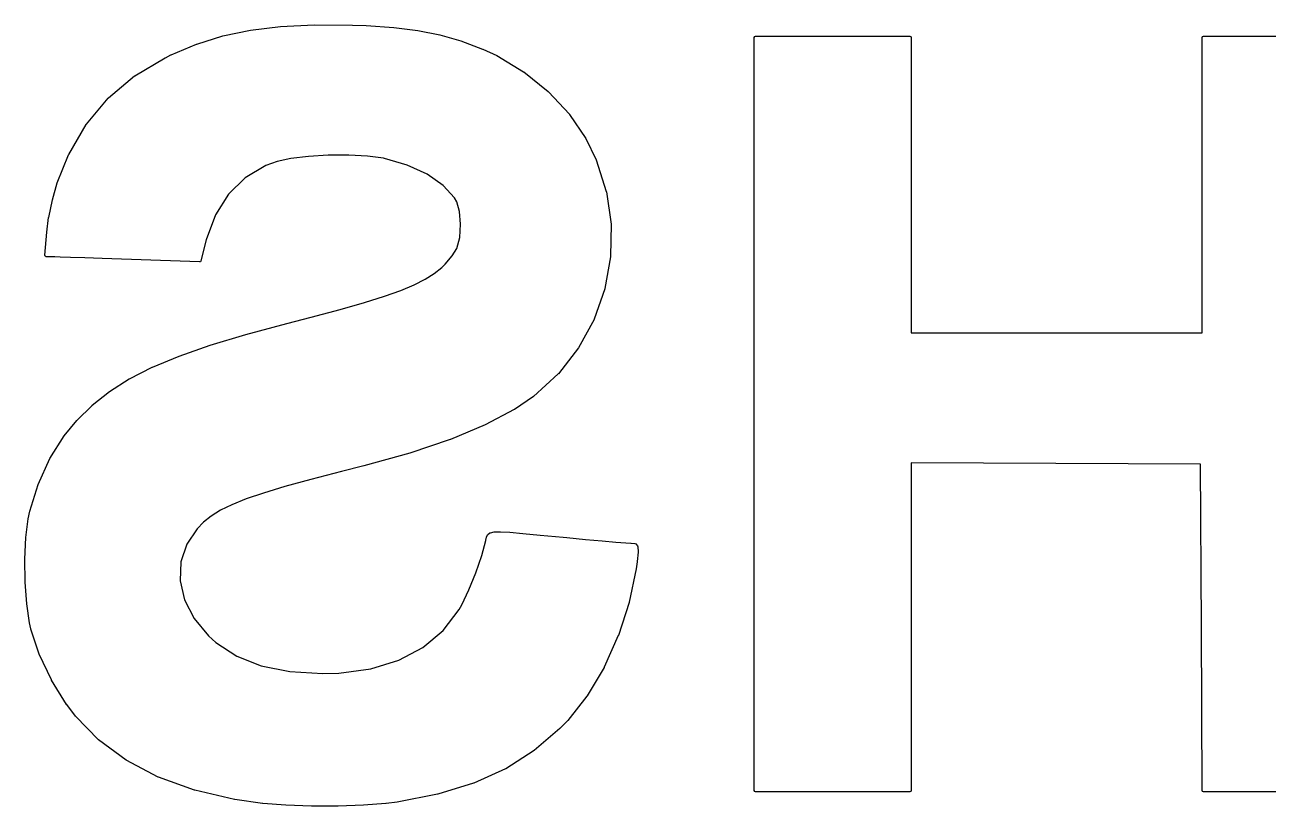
# Model space of a CAD drawing. Extents: x 123.7 to 175.4, y -115.3 to -87.
# Drawn here: x 124.16 to 133.67, y -108.1 to -102.12 of the extents above; entities that cross this region are included whole.
import ezdxf

# ---------------------------------------------------------------- set-up
doc = ezdxf.new("R2010")
doc.units = 0
doc.layers.add('BLACK', color=7, linetype='CONTINUOUS')

msp = doc.modelspace()

# ---------------------------------------------------------------- linework, layer by layer
at = {"layer": 'BLACK', "linetype": 'CONTINUOUS'}
for p, q in [((126.112902, -102.134998), (126.369595, -102.123012)), ((126.369595, -102.123012), (126.370134, -102.123001)), ((126.370134, -102.123001), (126.662282, -102.125134)), ((126.662282, -102.125134), (126.662557, -102.12514)), ((126.662557, -102.12514), (126.768445, -102.128832)), ((125.472156, -102.270175), (125.670994, -102.207401)), ((125.670994, -102.207401), (125.671935, -102.207154)), ((125.671935, -102.207154), (125.881974, -102.162714)), ((125.881974, -102.162714), (125.882853, -102.162568)), ((125.882853, -102.162568), (126.112177, -102.135058)), ((126.112177, -102.135058), (126.112902, -102.134998)), ((126.768445, -102.128832), (126.768738, -102.128847)), ((126.768738, -102.128847), (126.979952, -102.142421)), ((126.979952, -102.142421), (126.980537, -102.142475)), ((126.980537, -102.142475), (127.163375, -102.165055)), ((127.163375, -102.165055), (127.164139, -102.16518)), ((127.164139, -102.16518), (127.330088, -102.198882)), ((127.330088, -102.198882), (127.330904, -102.199084)), ((127.330904, -102.199084), (127.491452, -102.246021)), ((129.736786, -102.219821), (129.739715, -102.21275)), ((129.736786, -107.980179), (129.736786, -102.219821)), ((129.739715, -102.21275), (129.746786, -102.209821)), ((129.746786, -102.209821), (130.926072, -102.209821)), ((130.926072, -102.209821), (130.933143, -102.21275)), ((130.933143, -102.21275), (130.936072, -102.219821)), ((130.936072, -102.219821), (130.936072, -104.477679)), ((133.16125, -102.219821), (133.164179, -102.21275)), ((133.16125, -104.477679), (133.16125, -102.219821)), ((133.164179, -102.21275), (133.17125, -102.209821)), ((133.17125, -102.209821), (134.350536, -102.209821)), ((125.275558, -102.353011), (125.471282, -102.270496)), ((125.471282, -102.270496), (125.472156, -102.270175)), ((127.491452, -102.246021), (127.492147, -102.246252)), ((127.492147, -102.246252), (127.65878, -102.308538)), ((127.65878, -102.308538), (127.659434, -102.308809)), ((127.659434, -102.308809), (127.767225, -102.358049)), ((124.997598, -102.512708), (125.2312, -102.374418)), ((125.2312, -102.374418), (125.231952, -102.374015)), ((125.231952, -102.374015), (125.275101, -102.353218)), ((125.275101, -102.353218), (125.275558, -102.353011)), ((127.767225, -102.358049), (127.768229, -102.358579)), ((127.768229, -102.358579), (127.9725, -102.481598)), ((127.9725, -102.481598), (127.973629, -102.482389)), ((127.973629, -102.482389), (128.160759, -102.633728)), ((124.796181, -102.682307), (124.996247, -102.513667)), ((124.996247, -102.513667), (124.997598, -102.512708)), ((124.628, -102.883018), (124.794957, -102.683535)), ((124.794957, -102.683535), (124.796181, -102.682307)), ((128.160759, -102.633728), (128.161771, -102.634668)), ((128.161771, -102.634668), (128.322416, -102.806242)), ((124.492751, -103.115226), (124.627025, -102.884408)), ((124.627025, -102.884408), (124.628, -102.883018)), ((128.322416, -102.806242), (128.323388, -102.807458)), ((128.323388, -102.807458), (128.448202, -102.99118)), ((128.448202, -102.99118), (128.448943, -102.992466)), ((128.448943, -102.992466), (128.527219, -103.155283)), ((124.405398, -103.331624), (124.49212, -103.116515)), ((124.49212, -103.116515), (124.492751, -103.115226)), ((126.087027, -103.167657), (126.001102, -103.199626)), ((126.190832, -103.144869), (126.087027, -103.167657)), ((126.32599, -103.129023), (126.190832, -103.144869)), ((126.478491, -103.120594), (126.32599, -103.129023)), ((126.634235, -103.119995), (126.478491, -103.120594)), ((126.779162, -103.12759), (126.634235, -103.119995)), ((126.899492, -103.143729), (126.779162, -103.12759)), ((126.907594, -103.145393), (126.899492, -103.143729)), ((127.082675, -103.195744), (126.907594, -103.145393)), ((128.527219, -103.155283), (128.527738, -103.156593)), ((128.527738, -103.156593), (128.604459, -103.398495)), ((126.001102, -103.199626), (125.84324, -103.292056)), ((127.234685, -103.265576), (127.082675, -103.195744)), ((127.357077, -103.350723), (127.234685, -103.265576)), ((124.368389, -103.460601), (124.40506, -103.332609)), ((124.40506, -103.332609), (124.405398, -103.331624)), ((125.84324, -103.292056), (125.714101, -103.418296)), ((127.443546, -103.447189), (127.357077, -103.350723)), ((125.714101, -103.418296), (125.614456, -103.577395)), ((127.460385, -103.475723), (127.443546, -103.447189)), ((128.604459, -103.398495), (128.604824, -103.400087)), ((128.604824, -103.400087), (128.640551, -103.647246)), ((124.339523, -103.59652), (124.36822, -103.461279)), ((124.36822, -103.461279), (124.368389, -103.460601)), ((127.482662, -103.549882), (127.460385, -103.475723)), ((127.490441, -103.647503), (127.482662, -103.549882)), ((124.324421, -103.709346), (124.339393, -103.597272)), ((124.339393, -103.597272), (124.339523, -103.59652)), ((125.614456, -103.577395), (125.545385, -103.768682)), ((127.483397, -103.748643), (127.490441, -103.647503)), ((128.640653, -103.648848), (128.636415, -103.896188)), ((128.640551, -103.647246), (128.640653, -103.648848)), ((124.310789, -103.885927), (124.324363, -103.709901)), ((124.324363, -103.709901), (124.324421, -103.709346)), ((125.545385, -103.768682), (125.504239, -103.928593)), ((127.426895, -103.890239), (127.46167, -103.832801)), ((127.46167, -103.832801), (127.483397, -103.748643)), ((124.310761, -103.886508), (124.310789, -103.885927)), ((124.313556, -103.893633), (124.310761, -103.886508)), ((124.320571, -103.896694), (124.313556, -103.893633)), ((124.385805, -103.897922), (124.320571, -103.896694)), ((124.426759, -103.899061), (124.385805, -103.897922)), ((124.426759, -103.899062), (124.426759, -103.899061)), ((124.50569, -103.901581), (124.426759, -103.899062)), ((124.61508, -103.905225), (124.50569, -103.90158)), ((124.50569, -103.90158), (124.50569, -103.901581)), ((124.61508, -103.905226), (124.61508, -103.905225)), ((124.74754, -103.909751), (124.61508, -103.905226)), ((124.74754, -103.909752), (124.74754, -103.909751)), ((124.895634, -103.914907), (124.74754, -103.909752)), ((124.895634, -103.914908), (124.895634, -103.914907)), ((124.972593, -103.917621), (124.895634, -103.914908)), ((124.972593, -103.917622), (124.972593, -103.917621)), ((125.4942, -103.936095), (124.972593, -103.917622)), ((125.49964, -103.934711), (125.4942, -103.936095)), ((125.504239, -103.928593), (125.49964, -103.934711)), ((127.372353, -103.954455), (127.426895, -103.890239)), ((128.636261, -103.89777), (128.593088, -104.140218)), ((128.636415, -103.896188), (128.636261, -103.89777)), ((127.218826, -104.069592), (127.287323, -104.026071)), ((127.287323, -104.026071), (127.346023, -103.979562)), ((127.346023, -103.979562), (127.372353, -103.954455)), ((127.034033, -104.154344), (127.135902, -104.11182)), ((127.135902, -104.11182), (127.218826, -104.069592)), ((126.755502, -104.246635), (126.908707, -104.198759)), ((126.908707, -104.198759), (127.034033, -104.154344)), ((128.592685, -104.141758), (128.511609, -104.374239)), ((128.593088, -104.140218), (128.592685, -104.141758)), ((126.347755, -104.359139), (126.570035, -104.299552)), ((126.570035, -104.299552), (126.755502, -104.246635)), ((125.847135, -104.491639), (126.160981, -104.407445)), ((126.160981, -104.407445), (126.161068, -104.407422)), ((126.161068, -104.407422), (126.347755, -104.359139)), ((128.510957, -104.375714), (128.393006, -104.593153)), ((128.511609, -104.374239), (128.510957, -104.375714)), ((125.573935, -104.574009), (125.846839, -104.491723)), ((125.846839, -104.491723), (125.847135, -104.491639)), ((130.936072, -104.477679), (133.16125, -104.477679)), ((125.337324, -104.656657), (125.573524, -104.574142)), ((125.573524, -104.574142), (125.573935, -104.574009)), ((128.392103, -104.594532), (128.238309, -104.791856)), ((128.393006, -104.593153), (128.392103, -104.594532)), ((125.133047, -104.741746), (125.336776, -104.656867)), ((125.336776, -104.656867), (125.337324, -104.656657)), ((124.956861, -104.831446), (125.132355, -104.742066)), ((125.132355, -104.742066), (125.133047, -104.741746)), ((124.804551, -104.927929), (124.956046, -104.831911)), ((124.956046, -104.831911), (124.956861, -104.831446)), ((128.237163, -104.793095), (128.048554, -104.965229)), ((128.238309, -104.791856), (128.237163, -104.793095)), ((124.671947, -105.033341), (124.803679, -104.928549)), ((124.803679, -104.928549), (124.804551, -104.927929)), ((128.047425, -104.96612), (127.901553, -105.065022)), ((128.048554, -104.965229), (128.047425, -104.96612)), ((124.554913, -105.149782), (124.671116, -105.034081)), ((124.671116, -105.034081), (124.671947, -105.033341)), ((127.900622, -105.065582), (127.678566, -105.183223)), ((127.901553, -105.065022), (127.900622, -105.065582)), ((124.458629, -105.266815), (124.554245, -105.150517)), ((124.554245, -105.150517), (124.554913, -105.149782)), ((127.677737, -105.183614), (127.411747, -105.294637)), ((127.678566, -105.183223), (127.677737, -105.183614)), ((124.349039, -105.440127), (124.457899, -105.267825)), ((124.457899, -105.267825), (124.458629, -105.266815)), ((127.411086, -105.294886), (127.101718, -105.399066)), ((127.411747, -105.294637), (127.411086, -105.294886)), ((124.258382, -105.638648), (124.348395, -105.441318)), ((124.348395, -105.441318), (124.349039, -105.440127)), ((127.101185, -105.399229), (126.748991, -105.496339)), ((127.101718, -105.399066), (127.101185, -105.399229)), ((126.577985, -105.539551), (126.343593, -105.600669)), ((126.748783, -105.496394), (126.577985, -105.539551)), ((126.748991, -105.496339), (126.748783, -105.496394)), ((132.042939, -105.478313), (130.936072, -105.472482)), ((130.936072, -105.472482), (130.936072, -107.980179)), ((133.149957, -105.484143), (132.042939, -105.478313)), ((133.155773, -106.727234), (133.149957, -105.484143)), ((124.19505, -105.843119), (124.257927, -105.639843)), ((124.257927, -105.639843), (124.258382, -105.638648)), ((126.343593, -105.600669), (126.146711, -105.655083)), ((125.983363, -105.704315), (125.849451, -105.749908)), ((126.146711, -105.655083), (125.983363, -105.704315)), ((125.653224, -105.836376), (125.582569, -105.880298)), ((125.740788, -105.79342), (125.653224, -105.836376)), ((125.849451, -105.749908), (125.740788, -105.79342)), ((124.165025, -106.043872), (124.182672, -105.902348)), ((124.182672, -105.902348), (124.182806, -105.901541)), ((124.182806, -105.901541), (124.194814, -105.84403)), ((124.194814, -105.84403), (124.19505, -105.843119)), ((125.524497, -105.9268), (125.474987, -105.977276)), ((125.582569, -105.880298), (125.524497, -105.9268)), ((125.474987, -105.977276), (125.395881, -106.094356)), ((127.689155, -106.040708), (127.69605, -106.02476)), ((127.69605, -106.02476), (127.699333, -106.020651)), ((127.699333, -106.020651), (127.714118, -106.009857)), ((127.714118, -106.009857), (127.717987, -106.008142)), ((127.717987, -106.008142), (127.745988, -106.002347)), ((127.745988, -106.002347), (127.747811, -106.002141)), ((127.747811, -106.002141), (127.794354, -106.001192)), ((127.794354, -106.001192), (127.795089, -106.001204)), ((127.795089, -106.001204), (127.865501, -106.004946)), ((127.865501, -106.004946), (127.865799, -106.004966)), ((127.865799, -106.004966), (127.965405, -106.013247)), ((127.965405, -106.013247), (127.965516, -106.013257)), ((127.965516, -106.013257), (128.099644, -106.025923)), ((128.099644, -106.025923), (128.099671, -106.025926)), ((128.099671, -106.025926), (128.273639, -106.042821)), ((124.157462, -106.210234), (124.164958, -106.044657)), ((124.164958, -106.044657), (124.165025, -106.043872)), ((125.395881, -106.094356), (125.350556, -106.231179)), ((127.652535, -106.181808), (127.683529, -106.067193)), ((127.683529, -106.067193), (127.684211, -106.063903)), ((127.684211, -106.063903), (127.688535, -106.042679)), ((127.688535, -106.042679), (127.689155, -106.040708)), ((128.273639, -106.042821), (128.27364, -106.042821)), ((128.27364, -106.042821), (128.303747, -106.045727)), ((128.303747, -106.045727), (128.303748, -106.045727)), ((128.303748, -106.045727), (128.445408, -106.05911)), ((128.445408, -106.05911), (128.445407, -106.05911)), ((128.445407, -106.05911), (128.572776, -106.070682)), ((128.572776, -106.070682), (128.678231, -106.079783)), ((128.678231, -106.079783), (128.67823, -106.079783)), ((128.67823, -106.079783), (128.753799, -106.085721)), ((128.753799, -106.085721), (128.791839, -106.08784)), ((128.791839, -106.08784), (128.793085, -106.087842)), ((128.793085, -106.087842), (128.794031, -106.087888)), ((128.794031, -106.087888), (128.823333, -106.090712)), ((128.823333, -106.090712), (128.829825, -106.093996)), ((128.829825, -106.093996), (128.843695, -106.109491)), ((128.843695, -106.109491), (128.846235, -106.115734)), ((128.846235, -106.115734), (128.8479, -106.154674)), ((124.157453, -106.210817), (124.157462, -106.210234)), ((124.159738, -106.384804), (124.157453, -106.210817)), ((127.606806, -106.314102), (127.652535, -106.181808)), ((128.847859, -106.156096), (128.840544, -106.229254)), ((128.8479, -106.154674), (128.847859, -106.156096)), ((125.350556, -106.231179), (125.345029, -106.375136)), ((128.833368, -106.284633), (128.780416, -106.539757)), ((128.833495, -106.283882), (128.833368, -106.284633)), ((128.840512, -106.22954), (128.833495, -106.283882)), ((128.840544, -106.229254), (128.840512, -106.22954)), ((124.159761, -106.385373), (124.159738, -106.384804)), ((124.171455, -106.552129), (124.159761, -106.385373)), ((125.345029, -106.375136), (125.378806, -106.521081)), ((127.553349, -106.445978), (127.606806, -106.314102)), ((127.499269, -106.559151), (127.553349, -106.445978)), ((124.171533, -106.552855), (124.171455, -106.552129)), ((124.192263, -106.69674), (124.171533, -106.552855)), ((125.378806, -106.521081), (125.451506, -106.663695)), ((127.355838, -106.756973), (127.478382, -106.596192)), ((127.478382, -106.596192), (127.499269, -106.559151)), ((128.780126, -106.540844), (128.696872, -106.794411)), ((128.780416, -106.539757), (128.780126, -106.540844)), ((125.451506, -106.663695), (125.56292, -106.797749)), ((124.192404, -106.697503), (124.192263, -106.69674)), ((124.202743, -106.74359), (124.192404, -106.697503)), ((124.203023, -106.744592), (124.202743, -106.74359)), ((124.267444, -106.935912), (124.203023, -106.744592)), ((127.201973, -106.886129), (127.355838, -106.756973)), ((133.161635, -107.980226), (133.155773, -106.727234)), ((125.56292, -106.797749), (125.618254, -106.847497)), ((125.618254, -106.847497), (125.77778, -106.952342)), ((128.696486, -106.795405), (128.587546, -107.036858)), ((128.696872, -106.794411), (128.696486, -106.795405)), ((124.267891, -106.937018), (124.267444, -106.935912)), ((124.36186, -107.134511), (124.267891, -106.937018)), ((125.77778, -106.952342), (125.965516, -107.026361)), ((127.017388, -106.983584), (127.201973, -106.886129)), ((125.965516, -107.026361), (126.184101, -107.070366)), ((126.184101, -107.070366), (126.435845, -107.084918)), ((126.5594, -107.081224), (126.802943, -107.04881)), ((126.802943, -107.04881), (127.017388, -106.983584)), ((128.587028, -107.037854), (128.457018, -107.256635)), ((128.587546, -107.036858), (128.587028, -107.037854)), ((124.362374, -107.135456), (124.36186, -107.134511)), ((124.476851, -107.321449), (124.362374, -107.135456)), ((126.435845, -107.084918), (126.5594, -107.081224)), ((128.45627, -107.257722), (128.309809, -107.443274)), ((128.457018, -107.256635), (128.45627, -107.257722)), ((124.477368, -107.322208), (124.476851, -107.321449)), ((124.543698, -107.410614), (124.477368, -107.322208)), ((124.544516, -107.411573), (124.543698, -107.410614)), ((124.71975, -107.592368), (124.544516, -107.411573)), ((128.309151, -107.444027), (128.249362, -107.505891)), ((128.309809, -107.443274), (128.309151, -107.444027)), ((128.248697, -107.506519), (128.053922, -107.674275)), ((128.249362, -107.505891), (128.248697, -107.506519)), ((124.721016, -107.593471), (124.71975, -107.592368)), ((124.931954, -107.748229), (124.721016, -107.593471)), ((128.052759, -107.675138), (127.835902, -107.812926)), ((128.053922, -107.674275), (128.052759, -107.675138)), ((124.933239, -107.74903), (124.931954, -107.748229)), ((125.177776, -107.876772), (124.933239, -107.74903)), ((127.834656, -107.813599), (127.591236, -107.923564)), ((127.835902, -107.812926), (127.834656, -107.813599)), ((125.179008, -107.877313), (125.177776, -107.876772)), ((125.455041, -107.977059), (125.179008, -107.877313)), ((127.590055, -107.92401), (127.315595, -108.008299)), ((127.591236, -107.923564), (127.590055, -107.92401)), ((125.456182, -107.977396), (125.455041, -107.977059)), ((125.761607, -108.048166), (125.456182, -107.977396)), ((127.314582, -108.008553), (127.004602, -108.069311)), ((127.315595, -108.008299), (127.314582, -108.008553)), ((129.739715, -107.98725), (129.736786, -107.980179)), ((129.746786, -107.990179), (129.739715, -107.98725)), ((130.926072, -107.990179), (129.746786, -107.990179)), ((130.933143, -107.98725), (130.926072, -107.990179)), ((130.936072, -107.980179), (130.933143, -107.98725)), ((133.164564, -107.98725), (133.161635, -107.980226)), ((133.171635, -107.990179), (133.164564, -107.98725)), ((134.350536, -107.990179), (133.171635, -107.990179)), ((125.762472, -108.048327), (125.761607, -108.048166)), ((125.975971, -108.078348), (125.762472, -108.048327)), ((125.976578, -108.078414), (125.975971, -108.078348)), ((126.152783, -108.092296), (125.976578, -108.078414)), ((126.153213, -108.092321), (126.152783, -108.092296)), ((126.349623, -108.0993), (126.153213, -108.092321)), ((126.349968, -108.099306), (126.349623, -108.0993)), ((126.552378, -108.099504), (126.349968, -108.099306)), ((126.55272, -108.099498), (126.552378, -108.099504)), ((126.746923, -108.09304), (126.55272, -108.099498)), ((126.747345, -108.093018), (126.746923, -108.09304)), ((126.919138, -108.080027), (126.747345, -108.093018)), ((126.919627, -108.079977), (126.919138, -108.080027)), ((127.003922, -108.06942), (126.919627, -108.079977)), ((127.004602, -108.069311), (127.003922, -108.06942))]:
    msp.add_line(p, q, dxfattribs=at)

doc.saveas('drawing.dxf')
